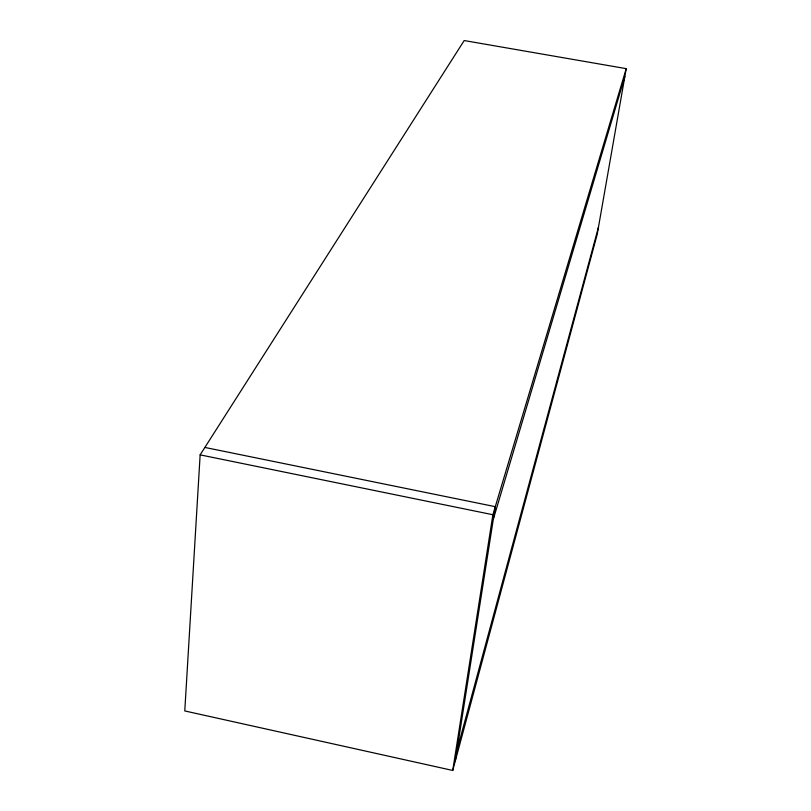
<?xml version="1.0" encoding="UTF-8"?>
<svg xmlns="http://www.w3.org/2000/svg" width="811" height="811" viewBox="0 0 811 811"><rect width="100%" height="100%" fill="white"/><g stroke="black" fill="none" stroke-linecap="round" stroke-linejoin="round"><path stroke-width="1.22" d="M200.145 454.859L184.776 710.943L452.741 770.45L597.21 234.338L626.224 68.651L464.196 40.55L200.145 454.859L492.885 514.732L626.224 68.651M452.741 770.45L492.885 514.732M455.245 761.134L495.298 506.682L204.869 447.439M456.928 750.489L598.467 227.141M493.321 519.243L624.845 76.538"/></g></svg>
